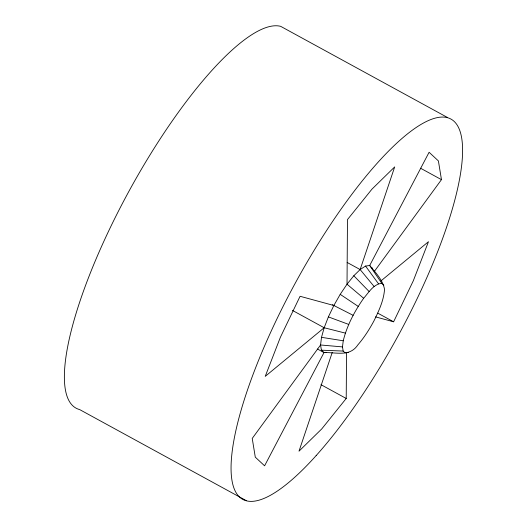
<?xml version="1.0" encoding="UTF-8"?>
<svg xmlns="http://www.w3.org/2000/svg" width="527" height="527" viewBox="0 0 527 527"><rect width="100%" height="100%" fill="white"/><g stroke="black" fill="none" stroke-linecap="round" stroke-linejoin="round"><path stroke-width="0.79" d="M332.247 352.418L299 451.184L321.753 428.912L346.219 398.471L346.542 352.688M321.503 337.326L320.568 344.981L321.417 350.185L324 352.589C336.522 352.201 349.823 357.108 357.938 344.79C364.21 337.53 369.361 329.408 373.906 320.983C378.808 311.016 383.709 300.627 384.539 289.395C382.984 280.212 375.474 272.472 369.697 265.496L365.554 266.063L360.139 269.554L353.815 275.746L347.023 284.198L340.211 294.349L333.854 305.495L328.387 316.892L324.171 327.748L321.503 337.326L343.242 340.778C347.023 325.396 354.618 311.193 363.656 298.275C368.716 292.59 373.452 284.06 381.792 283.315L383.86 285.232M345.238 352.985L343.169 351.068L342.491 346.904L343.242 340.778M374.15 286.563L360.139 269.554L394.697 166.894L371.937 189.167L347.471 219.607L347.023 284.198L363.656 298.275M375.547 316.872L393.61 321.799L413.306 280.786L428.471 241.702L380.929 280.924M326.068 352.306L324 352.589L264.594 465.815L255.292 457.166L252.229 438.431L320.568 344.981L342.491 346.904M374.585 271.109L441.461 179.654L438.398 160.913L429.097 152.27L369.697 265.496L381.792 283.315M345.376 333.117L324.171 327.748L265.219 376.383L280.384 337.293L300.08 296.286L333.854 305.495L353.123 315.317M346.101 352.471L348.551 352.537M321.417 350.185L343.169 351.068M328.387 316.892L348.749 324.428M447.377 117.435L280.687 26.35A216.781 57.753 -61.3 0 0 122.995 202.368A216.781 57.753 -61.3 0 0 79.623 409.565L246.313 500.65M420.533 168.218L441.461 179.654M347.148 262.459L360.139 269.554M377.734 313.124L393.61 321.799M332.412 304.711L333.854 305.495M292.419 310.396L324.171 327.748M317.504 349.039L324 352.589M320.963 384.67L346.219 398.471M340.211 294.349L358.208 306.398M353.815 275.746L369.091 291.51M365.554 266.063L378.485 283.763M372.279 267.894L372.523 269.383M316.18 455.552A216.781 57.753 -61.3 0 0 458.747 127.995A216.781 57.753 -61.3 0 0 265.615 343.578A216.781 57.753 -61.3 0 0 316.18 455.552"/></g></svg>
